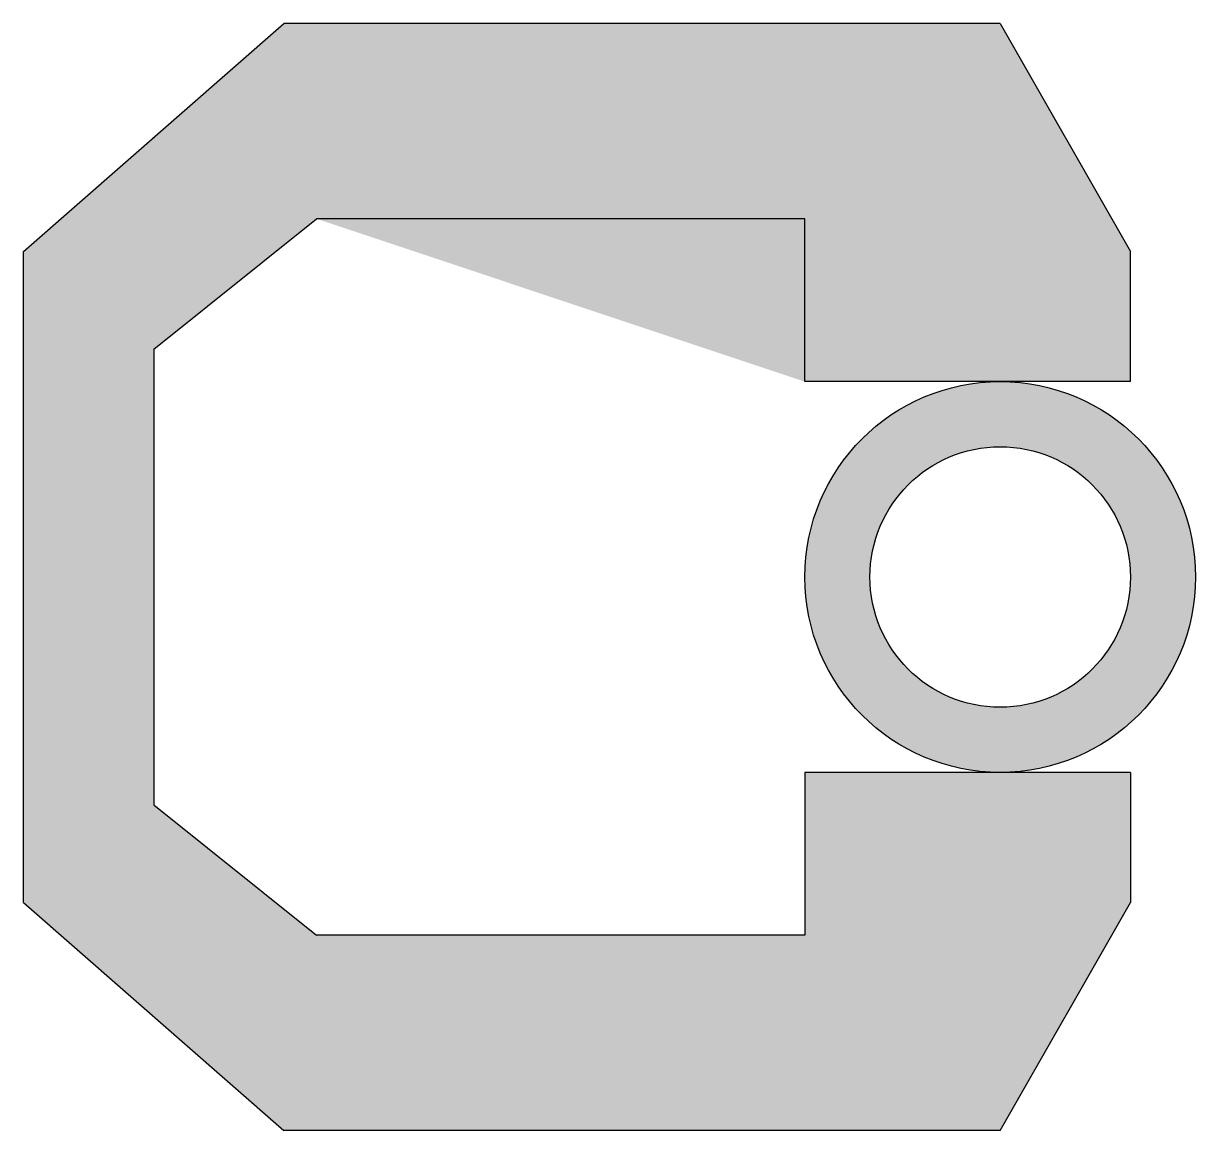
# Model space of a CAD drawing. Header units: inches. Extents: x -30 to 6, y -17 to 17.
import ezdxf

# ---------------------------------------------------------------- set-up
doc = ezdxf.new("R2010")
doc.units = ezdxf.units.IN
doc.header["$MEASUREMENT"] = 0

msp = doc.modelspace()

# ---------------------------------------------------------------- hatches: boundary and pattern name
h = msp.add_hatch(color=256)
h.dxf.hatch_style = 1
h.set_gradient(color1=(209, 156, 199), color2=(39, 118, 187), name='INVCYLINDER')
h.paths.add_polyline_path([(-6, 11), (-21, 11), (-26, 7), (-26, -7), (-21, -11), (-6, -11), (-6, -6), (4, -6), (4, -10), (0, -17), (-22, -17), (-30, -10), (-30, 10), (-22, 17), (0, 17), (4, 10), (4, 6), (-6, 6)])
h = msp.add_hatch(color=256)
h.dxf.hatch_style = 1
h.set_gradient(color1=(147, 39, 143), color2=(39, 118, 187))
h.paths.add_polyline_path([(-6, 6), (-6, 11)], flags=17)
edge = h.paths.add_edge_path()
edge.add_line((0, 17), (-22, 17))
edge.add_line((0, 17), (4, 10))
edge.add_line((-6, 11), (-21, 11))
edge.add_line((-6, 6), (-6, 11))
h = msp.add_hatch(color=256)
h.dxf.hatch_style = 1
h.set_gradient(color1=(209, 156, 199), color2=(39, 118, 187), name='INVCYLINDER')
h.paths.add_polyline_path([(6, 0, 1), (-6, 0, 1)])
h.paths.add_polyline_path([(-4, 0, -1), (4, 0, -1)], flags=16)

# ---------------------------------------------------------------- linework, layer by layer
for p, q in [((-30, 10), (-22, 17)), ((0, 17), (-22, 17)), ((0, 17), (4, 10)), ((-26, 7), (-21, 11)), ((-6, 11), (-21, 11)), ((-6, 6), (-6, 11)), ((-30, -10), (-30, 10)), ((4, 6), (4, 10)), ((-26, 7), (-26, -7)), ((4, 6), (-6, 6)), ((4, -6), (-6, -6)), ((-6, -6), (-6, -11)), ((4, -6), (4, -10)), ((-26, -7), (-21, -11)), ((-30, -10), (-22, -17)), ((0, -17), (4, -10)), ((-6, -11), (-21, -11)), ((0, -17), (-22, -17))]:
    msp.add_line(p, q)
for radius in [6, 4]:
    msp.add_circle((0, 0), radius)

doc.saveas('drawing.dxf')
